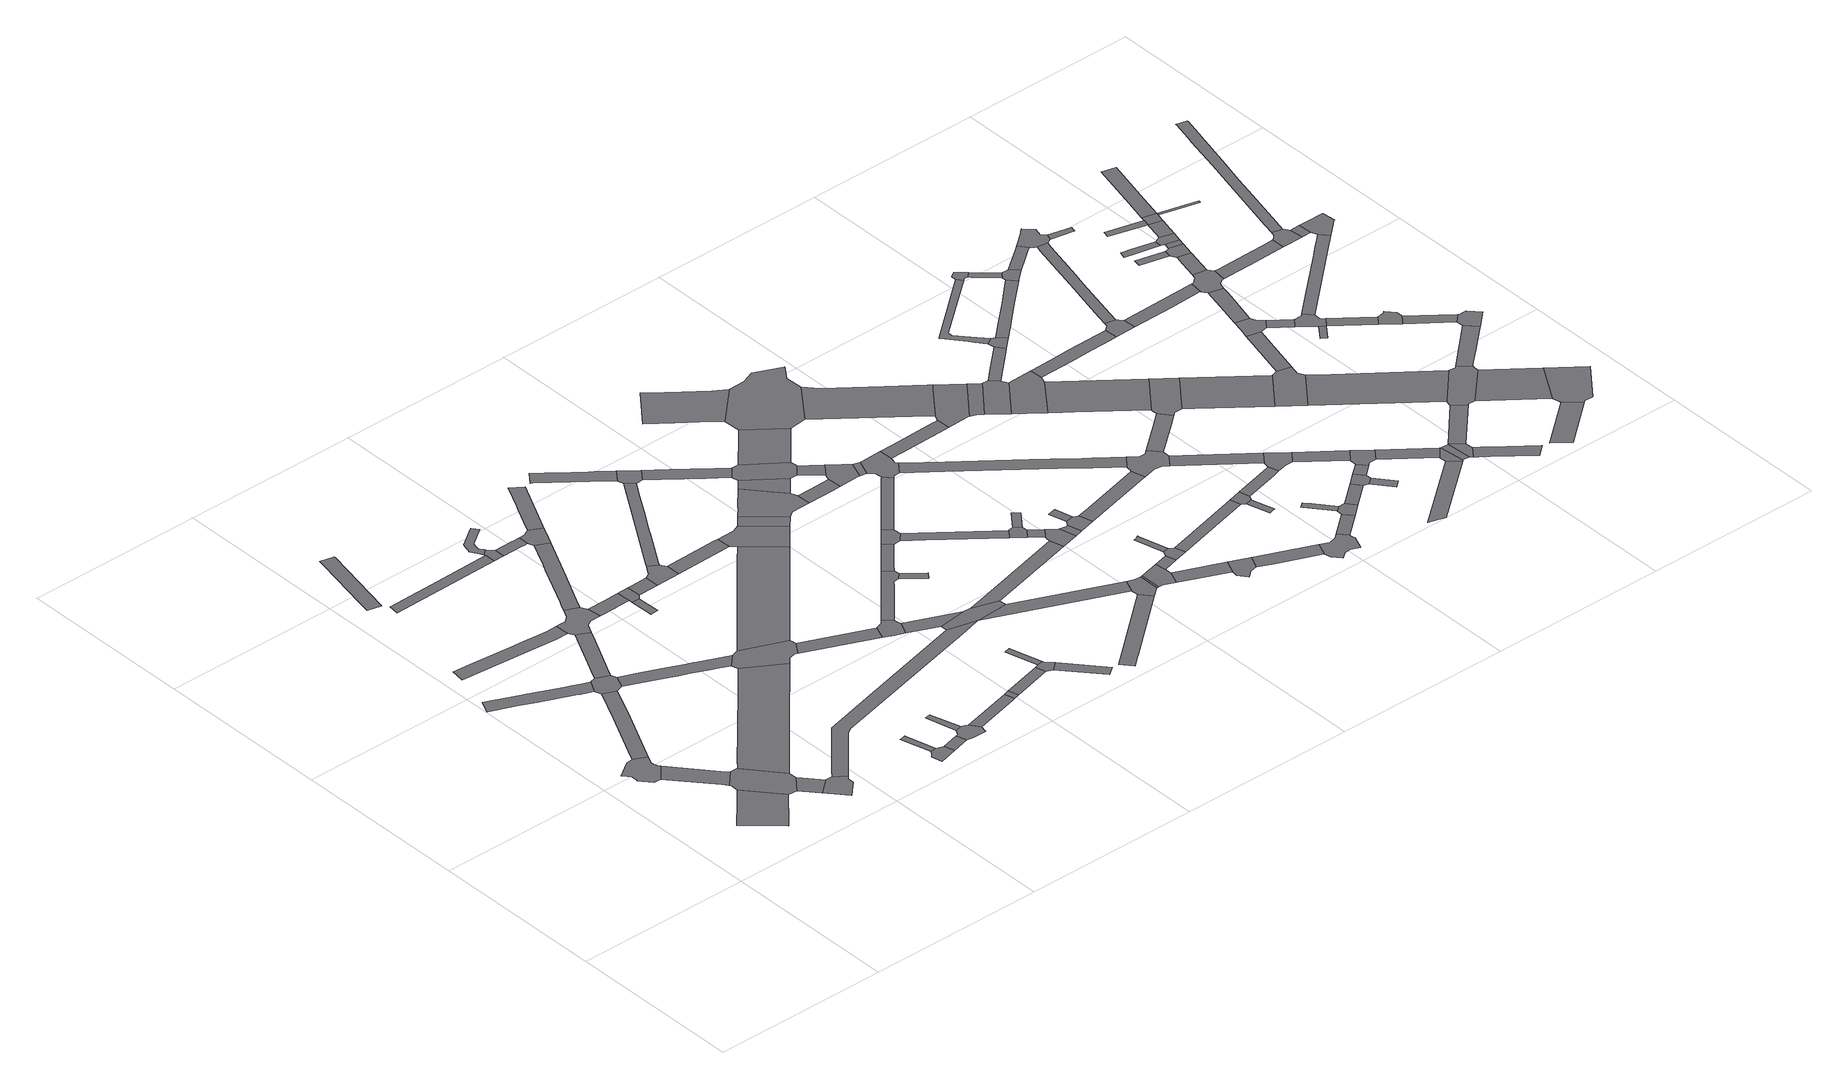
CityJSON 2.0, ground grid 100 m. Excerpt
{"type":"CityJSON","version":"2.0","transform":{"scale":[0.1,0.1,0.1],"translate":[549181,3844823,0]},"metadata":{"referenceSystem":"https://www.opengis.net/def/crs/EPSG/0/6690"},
"CityObjects":{
"road1":{"type":"Road","geometry":[{"type":"MultiSurface","lod":"1","boundaries":[[[0,1,2,3,4,5,6,7,8,9,10,11,12,13,14,15,16,17]]]}]},
"road2":{"type":"Road","geometry":[{"type":"MultiSurface","lod":"1","boundaries":[[[18,19,20,21,22,23,24]]]}]},
"road3":{"type":"Road","attributes":{"RoadStructureAttribute.sectionType":"1"},"geometry":[{"type":"MultiSurface","lod":"1","boundaries":[[[25,13,12,26,27,28]]]}]},
"road4":{"type":"Road","geometry":[{"type":"MultiSurface","lod":"1","boundaries":[[[29,30,28,27,31,18,24,32,33,34,35,36]]]}]},
"road5":{"type":"Road","attributes":{"RoadStructureAttribute.sectionType":"1"},"geometry":[{"type":"MultiSurface","lod":"1","boundaries":[[[37,38,39,40,41,42,43,44,45,46,47,48,49,50,51]]]}]},
"road6":{"type":"Road","attributes":{"RoadStructureAttribute.sectionType":"1"},"geometry":[{"type":"MultiSurface","lod":"1","boundaries":[[[52,53,54,55,0,17,56,57,58,59]]]}]},
"road7":{"type":"Road","attributes":{"RoadStructureAttribute.sectionType":"1"},"geometry":[{"type":"MultiSurface","lod":"1","boundaries":[[[34,33,60,61]]]}]},
"road8":{"type":"Road","geometry":[{"type":"MultiSurface","lod":"1","boundaries":[[[61,60,62,63,64,65,66,67,68]]]}]},
"road9":{"type":"Road","attributes":{"RoadStructureAttribute.sectionType":"1"},"geometry":[{"type":"MultiSurface","lod":"1","boundaries":[[[69,70,71,72,73,74,75,76,77,78,79,80]]]}]},
"road10":{"type":"Road","geometry":[{"type":"MultiSurface","lod":"1","boundaries":[[[81,51,50,52,59,82,83,84]]]}]},
"road11":{"type":"Road","attributes":{"RoadStructureAttribute.sectionType":"1"},"geometry":[{"type":"MultiSurface","lod":"1","boundaries":[[[85,86,87,88,89,90,91,92,93,94]]]}]},
"road12":{"type":"Road","attributes":{"RoadStructureAttribute.sectionType":"1"},"geometry":[{"type":"MultiSurface","lod":"1","boundaries":[[[95,96,97,98,81,84,99,100,101]]]}]},
"road13":{"type":"Road","attributes":{"function":"3","RoadStructureAttribute.sectionType":"1"},"geometry":[{"type":"MultiSurface","lod":"1","boundaries":[[[102,103,104,105,106,107,108,36,35,109,110,111,112]]]}]},
"road14":{"type":"Road","attributes":{"RoadStructureAttribute.sectionType":"1"},"geometry":[{"type":"MultiSurface","lod":"1","boundaries":[[[113,114,115,116,117,83,82,118,119,120,121,122,123,124,125]]]}]},
"road15":{"type":"Road","attributes":{"RoadStructureAttribute.sectionType":"1"},"geometry":[{"type":"MultiSurface","lod":"1","boundaries":[[[126,127,128,129,130,131]]]}]},
"road16":{"type":"Road","geometry":[{"type":"MultiSurface","lod":"1","boundaries":[[[132,133,134,135,136,137,80,79,95,101,138,139,140,141,142,143]]]}]},
"road17":{"type":"Road","geometry":[{"type":"MultiSurface","lod":"1","boundaries":[[[144,145,146,147,148,149,150,151,152,153]]]}]},
"road18":{"type":"Road","geometry":[{"type":"MultiSurface","lod":"1","boundaries":[[[154,155,156,147,146]]]}]},
"road19":{"type":"Road","attributes":{"RoadStructureAttribute.sectionType":"1"},"geometry":[{"type":"MultiSurface","lod":"1","boundaries":[[[157,153,152,158]]]}]},
"road20":{"type":"Road","attributes":{"RoadStructureAttribute.sectionType":"1"},"geometry":[{"type":"MultiSurface","lod":"1","boundaries":[[[159,160,161,142,141,162,163,164]]]}]},
"road21":{"type":"Road","geometry":[{"type":"MultiSurface","lod":"1","boundaries":[[[165,166,167,168,169]]]}]},
"road22":{"type":"Road","geometry":[{"type":"MultiSurface","lod":"1","boundaries":[[[170,169,168,171,172,157,158,173,174,175,176,177,178,179,180]]]}]},
"road23":{"type":"Road","geometry":[{"type":"MultiSurface","lod":"1","boundaries":[[[181,182,125,124,102,112,183,184,185,186,187,188,189]]]}]},
"road24":{"type":"Road","geometry":[{"type":"MultiSurface","lod":"1","boundaries":[[[190,191,192,126,131,193,194]]]}]},
"road25":{"type":"Road","attributes":{"RoadStructureAttribute.sectionType":"1"},"geometry":[{"type":"MultiSurface","lod":"1","boundaries":[[[195,196,197,198,199,200,132,143,201,202,203]]]}]},
"road26":{"type":"Road","geometry":[{"type":"MultiSurface","lod":"1","boundaries":[[[204,205,206,207,208]]]}]},
"road27":{"type":"Road","attributes":{"RoadStructureAttribute.sectionType":"1"},"geometry":[{"type":"MultiSurface","lod":"1","boundaries":[[[209,210,211,212,213,214,215,216,217,68,67,218,219,220,221,222,223,224]]]}]},
"road28":{"type":"Road","attributes":{"RoadStructureAttribute.sectionType":"1"},"geometry":[{"type":"MultiSurface","lod":"1","boundaries":[[[225,226,227,228,229,230,231,232,233,234,235,236,237,192,191]]]}]},
"road29":{"type":"Road","geometry":[{"type":"MultiSurface","lod":"1","boundaries":[[[238,159,164,208,207,239]]]}]},
"road30":{"type":"Road","attributes":{"RoadStructureAttribute.sectionType":"1"},"geometry":[{"type":"MultiSurface","lod":"1","boundaries":[[[240,241,194,193,242,243,244,245]]]}]},
"road31":{"type":"Road","attributes":{"RoadStructureAttribute.sectionType":"1"},"geometry":[{"type":"MultiSurface","lod":"1","boundaries":[[[246,247,248,238,239,249,250,251]]]}]},
"road32":{"type":"Road","attributes":{"RoadStructureAttribute.sectionType":"1"},"geometry":[{"type":"MultiSurface","lod":"1","boundaries":[[[252,180,179,253,254]]]}]},
"road33":{"type":"Road","geometry":[{"type":"MultiSurface","lod":"1","boundaries":[[[255,256,257,245,244,258,195,203,259,260,261,262]]]}]},
"road34":{"type":"Road","attributes":{"RoadStructureAttribute.sectionType":"1"},"geometry":[{"type":"MultiSurface","lod":"1","boundaries":[[[187,186,263,264]]]}]},
"road35":{"type":"Road","geometry":[{"type":"MultiSurface","lod":"1","boundaries":[[[265,266,267,246,251,268,269,270,271]]]}]},
"road36":{"type":"Road","geometry":[{"type":"MultiSurface","lod":"1","boundaries":[[[272,252,254,273]]]}]},
"road37":{"type":"Road","attributes":{"function":"3","RoadStructureAttribute.sectionType":"1"},"geometry":[{"type":"MultiSurface","lod":"1","boundaries":[[[274,275,276,181,189,277]]]}]},
"road38":{"type":"Road","attributes":{"RoadStructureAttribute.sectionType":"1"},"geometry":[{"type":"MultiSurface","lod":"1","boundaries":[[[278,279,280,281,282,255,262,283,284]]]}]},
"road39":{"type":"Road","attributes":{"RoadStructureAttribute.sectionType":"1"},"geometry":[{"type":"MultiSurface","lod":"1","boundaries":[[[285,272,273,286]]]}]},
"road40":{"type":"Road","geometry":[{"type":"MultiSurface","lod":"1","boundaries":[[[287,288,289,290,264,263,291,292,293,294,295]]]}]},
"road41":{"type":"Road","attributes":{"RoadStructureAttribute.sectionType":"1"},"geometry":[{"type":"MultiSurface","lod":"1","boundaries":[[[296,297,269,268,298,299,300]]]}]},
"road42":{"type":"Road","attributes":{"RoadStructureAttribute.sectionType":"1"},"geometry":[{"type":"MultiSurface","lod":"1","boundaries":[[[301,302,303,265,271,304,305,306,307,308,309,310,311]]]}]},
"road43":{"type":"Road","geometry":[{"type":"MultiSurface","lod":"1","boundaries":[[[312,313,314,285,286,315,316]]]}]},
"road44":{"type":"Road","geometry":[{"type":"MultiSurface","lod":"1","boundaries":[[[317,318,319,320,314,313]]]}]},
"road45":{"type":"Road","attributes":{"RoadStructureAttribute.sectionType":"1"},"geometry":[{"type":"MultiSurface","lod":"1","boundaries":[[[293,292,321,322]]]}]},
"road46":{"type":"Road","attributes":{"RoadStructureAttribute.sectionType":"1"},"geometry":[{"type":"MultiSurface","lod":"1","boundaries":[[[316,315,323,324]]]}]},
"road47":{"type":"Road","attributes":{"RoadStructureAttribute.sectionType":"1"},"geometry":[{"type":"MultiSurface","lod":"1","boundaries":[[[325,287,295,326,327,328,329,330]]]}]},
"road48":{"type":"Road","attributes":{"RoadStructureAttribute.sectionType":"1"},"geometry":[{"type":"MultiSurface","lod":"1","boundaries":[[[331,332,333,334,335,336,337,338,339,340,341,342,343]]]}]},
"road49":{"type":"Road","geometry":[{"type":"MultiSurface","lod":"1","boundaries":[[[322,321,209,224,344,345,346]]]}]},
"road50":{"type":"Road","geometry":[{"type":"MultiSurface","lod":"1","boundaries":[[[347,348,296,300,274,277,349,350,351,352]]]}]},
"road51":{"type":"Road","geometry":[{"type":"MultiSurface","lod":"1","boundaries":[[[343,342,353,301,311,354,355,356]]]}]},
"road52":{"type":"Road","geometry":[{"type":"MultiSurface","lod":"1","boundaries":[[[357,358,329,328]]]}]},
"road53":{"type":"Road","attributes":{"RoadStructureAttribute.sectionType":"1"},"geometry":[{"type":"MultiSurface","lod":"1","boundaries":[[[359,347,352,360]]]}]},
"road54":{"type":"Road","attributes":{"RoadStructureAttribute.sectionType":"1"},"geometry":[{"type":"MultiSurface","lod":"1","boundaries":[[[361,325,330,362,363,364]]]}]},
"road55":{"type":"Road","geometry":[{"type":"MultiSurface","lod":"1","boundaries":[[[365,366,367,359,360,368,369,370,371,372,373]]]}]},
"road56":{"type":"Road","attributes":{"RoadStructureAttribute.sectionType":"1"},"geometry":[{"type":"MultiSurface","lod":"1","boundaries":[[[374,375,376,377,356,355,378,379,380,381,382,383]]]}]},
"road57":{"type":"Road","attributes":{"RoadStructureAttribute.sectionType":"1"},"geometry":[{"type":"MultiSurface","lod":"1","boundaries":[[[344,224,384,385]]]}]},
"road58":{"type":"Road","attributes":{"RoadStructureAttribute.sectionType":"1"},"geometry":[{"type":"MultiSurface","lod":"1","boundaries":[[[386,387,388,389,390,391,392]]]}]},
"road59":{"type":"Road","geometry":[{"type":"MultiSurface","lod":"1","boundaries":[[[393,361,364,394,395,396,397,398,399,400]]]}]},
"road60":{"type":"Road","attributes":{"RoadStructureAttribute.sectionType":"1"},"geometry":[{"type":"MultiSurface","lod":"1","boundaries":[[[401,402,403,346,345,404]]]}]},
"road61":{"type":"Road","attributes":{"function":"3","RoadStructureAttribute.sectionType":"1"},"geometry":[{"type":"MultiSurface","lod":"1","boundaries":[[[405,406,365,373,407,408]]]}]},
"road62":{"type":"Road","geometry":[{"type":"MultiSurface","lod":"1","boundaries":[[[409,410,383,382,411,405,408,412,413,414,415,416,417,418]]]}]},
"road63":{"type":"Road","attributes":{"RoadStructureAttribute.sectionType":"1"},"geometry":[{"type":"MultiSurface","lod":"1","boundaries":[[[419,420,370,369,421,422,423]]]}]},
"road64":{"type":"Road","attributes":{"RoadStructureAttribute.sectionType":"1"},"geometry":[{"type":"MultiSurface","lod":"1","boundaries":[[[424,425,397,396,426,427,428]]]}]},
"road65":{"type":"Road","attributes":{"RoadStructureAttribute.sectionType":"1"},"geometry":[{"type":"MultiSurface","lod":"1","boundaries":[[[429,430,431,393,400,432,433]]]}]},
"road66":{"type":"Road","attributes":{"RoadStructureAttribute.sectionType":"1"},"geometry":[{"type":"MultiSurface","lod":"1","boundaries":[[[434,415,414,435,436,437]]]}]},
"road67":{"type":"Road","geometry":[{"type":"MultiSurface","lod":"1","boundaries":[[[438,385,384,386,392,439,440]]]}]},
"road68":{"type":"Road","attributes":{"function":"3","RoadStructureAttribute.sectionType":"1"},"geometry":[{"type":"MultiSurface","lod":"1","boundaries":[[[441,442,418,417,443]]]}]},
"road69":{"type":"Road","geometry":[{"type":"MultiSurface","lod":"1","boundaries":[[[444,437,436,445,419,423,446,447,448,449]]]}]},
"road70":{"type":"Road","attributes":{"RoadStructureAttribute.sectionType":"1"},"geometry":[{"type":"MultiSurface","lod":"1","boundaries":[[[440,439,450,451]]]}]},
"road71":{"type":"Road","geometry":[{"type":"MultiSurface","lod":"1","boundaries":[[[452,428,427,453,454,455]]]}]},
"road72":{"type":"Road","attributes":{"function":"2","RoadStructureAttribute.sectionType":"1"},"geometry":[{"type":"MultiSurface","lod":"1","boundaries":[[[456,457,458,459,460,461,462,463,464,465,466]]]}]},
"road73":{"type":"Road","attributes":{"RoadStructureAttribute.sectionType":"1"},"geometry":[{"type":"MultiSurface","lod":"1","boundaries":[[[454,453,467,468,469]]]}]},
"road74":{"type":"Road","attributes":{"RoadStructureAttribute.sectionType":"1"},"geometry":[{"type":"MultiSurface","lod":"1","boundaries":[[[449,448,470,471]]]}]},
"road75":{"type":"Road","geometry":[{"type":"MultiSurface","lod":"1","boundaries":[[[472,473,451,450,474,475,476,477,478]]]}]},
"road76":{"type":"Road","geometry":[{"type":"MultiSurface","lod":"1","boundaries":[[[469,468,479,401,404,480,481]]]}]},
"road77":{"type":"Road","geometry":[{"type":"MultiSurface","lod":"1","boundaries":[[[482,483,452,455]]]}]},
"road78":{"type":"Road","geometry":[{"type":"MultiSurface","lod":"1","boundaries":[[[484,485,471,470,486,487,429,433,488,489,490,491,492,493,494]]]}]},
"road79":{"type":"Road","attributes":{"RoadStructureAttribute.sectionType":"1"},"geometry":[{"type":"MultiSurface","lod":"1","boundaries":[[[495,496,481,480,497,498]]]}]},
"road80":{"type":"Road","attributes":{"RoadStructureAttribute.sectionType":"1"},"geometry":[{"type":"MultiSurface","lod":"1","boundaries":[[[499,472,478,500,501]]]}]},
"road81":{"type":"Road","attributes":{"RoadStructureAttribute.sectionType":"1"},"geometry":[{"type":"MultiSurface","lod":"1","boundaries":[[[476,475,502,503]]]}]},
"road82":{"type":"Road","geometry":[{"type":"MultiSurface","lod":"1","boundaries":[[[504,505,506,507,498,497,508,509,510]]]}]},
"road83":{"type":"Road","geometry":[{"type":"MultiSurface","lod":"1","boundaries":[[[511,512,513,506,505]]]}]},
"road84":{"type":"Road","geometry":[{"type":"MultiSurface","lod":"1","boundaries":[[[514,515,516,517,518,519,499,501,520,521]]]}]},
"road85":{"type":"Road","geometry":[{"type":"MultiSurface","lod":"1","boundaries":[[[522,523,524,525,517,516]]]}]},
"road86":{"type":"Road","geometry":[{"type":"MultiSurface","lod":"1","boundaries":[[[526,527,466,465,441,443,528,529,530,531]]]}]},
"road87":{"type":"Road","geometry":[{"type":"MultiSurface","lod":"1","boundaries":[[[503,502,532,533,534,535,536,537,538]]]}]},
"road88":{"type":"Road","attributes":{"RoadStructureAttribute.sectionType":"1"},"geometry":[{"type":"MultiSurface","lod":"1","boundaries":[[[539,540,541,542,484,494,543,544,545,546,547,548]]]}]},
"road89":{"type":"Road","attributes":{"RoadStructureAttribute.sectionType":"1"},"geometry":[{"type":"MultiSurface","lod":"1","boundaries":[[[549,550,551,552,553,554,555,556,557,558,491,490,559,560,561,562,563,564,565,566,567,568,569,570]]]}]},
"road90":{"type":"Road","attributes":{"RoadStructureAttribute.sectionType":"1"},"geometry":[{"type":"MultiSurface","lod":"1","boundaries":[[[571,572,510,509,508,573,574]]]}]},
"road91":{"type":"Road","attributes":{"RoadStructureAttribute.sectionType":"1"},"geometry":[{"type":"MultiSurface","lod":"1","boundaries":[[[575,538,537,576,577,578]]]}]},
"road92":{"type":"Road","attributes":{"RoadStructureAttribute.sectionType":"1"},"geometry":[{"type":"MultiSurface","lod":"1","boundaries":[[[579,580,521,520,581,582]]]}]},
"road93":{"type":"Road","attributes":{"function":"2","RoadStructureAttribute.sectionType":"1"},"geometry":[{"type":"MultiSurface","lod":"1","boundaries":[[[583,584,585,586,529,528,587,588,589,590,591]]]}]},
"road94":{"type":"Road","geometry":[{"type":"MultiSurface","lod":"1","boundaries":[[[592,593,594,595,596,578,577,597,598,599,600,601,602,603,604,605]]]}]},
"road95":{"type":"Road","geometry":[{"type":"MultiSurface","lod":"1","boundaries":[[[591,590,589,588,606,539,548,607,608,609]]]}]},
"road96":{"type":"Road","geometry":[{"type":"MultiSurface","lod":"1","boundaries":[[[610,611,612,613,614]]]}]},
"road97":{"type":"Road","geometry":[{"type":"MultiSurface","lod":"1","boundaries":[[[615,579,582,616,614,613,617,618]]]}]},
"road98":{"type":"Road","attributes":{"function":"2","RoadStructureAttribute.sectionType":"1"},"geometry":[{"type":"MultiSurface","lod":"1","boundaries":[[[609,608,619,620,621]]]}]},
"road99":{"type":"Road","geometry":[{"type":"MultiSurface","lod":"1","boundaries":[[[622,623,624,570,569,625,626,571,574,627,628,629,630,631,632]]]}]},
"road100":{"type":"Road","geometry":[{"type":"MultiSurface","lod":"1","boundaries":[[[633,621,620,634,635,636,637,638]]]}]},
"road101":{"type":"Road","attributes":{"RoadStructureAttribute.sectionType":"1"},"geometry":[{"type":"MultiSurface","lod":"1","boundaries":[[[639,592,605,640]]]}]},
"road102":{"type":"Road","geometry":[{"type":"MultiSurface","lod":"1","boundaries":[[[641,642,643,644,645,646,647]]]}]},
"road103":{"type":"Road","attributes":{"RoadStructureAttribute.sectionType":"1"},"geometry":[{"type":"MultiSurface","lod":"1","boundaries":[[[648,649,615,618,650,651]]]}]},
"road104":{"type":"Road","attributes":{"function":"2","RoadStructureAttribute.sectionType":"1"},"geometry":[{"type":"MultiSurface","lod":"1","boundaries":[[[652,653,635,634,654,655,656,657,658,659,660,661,662]]]}]},
"road105":{"type":"Road","geometry":[{"type":"MultiSurface","lod":"1","boundaries":[[[663,664,647,646,665,666,639,640,667,668]]]}]},
"road106":{"type":"Road","attributes":{"RoadStructureAttribute.sectionType":"1"},"geometry":[{"type":"MultiSurface","lod":"1","boundaries":[[[669,630,629,670,671]]]}]},
"road107":{"type":"Road","attributes":{"RoadStructureAttribute.sectionType":"1"},"geometry":[{"type":"MultiSurface","lod":"1","boundaries":[[[672,673,632,631,674,675]]]}]},
"road108":{"type":"Road","attributes":{"RoadStructureAttribute.sectionType":"1"},"geometry":[{"type":"MultiSurface","lod":"1","boundaries":[[[676,668,667,677]]]}]},
"road109":{"type":"Road","attributes":{"RoadStructureAttribute.sectionType":"1"},"geometry":[{"type":"MultiSurface","lod":"1","boundaries":[[[678,679,680,638,637,681,682]]]}]},
"road110":{"type":"Road","attributes":{"function":"2","RoadStructureAttribute.sectionType":"1"},"geometry":[{"type":"MultiSurface","lod":"1","boundaries":[[[683,660,659,684,685,686,687,688,689]]]}]},
"road111":{"type":"Road","geometry":[{"type":"MultiSurface","lod":"1","boundaries":[[[671,670,690,648,651,691,692,693,694]]]}]},
"road112":{"type":"Road","geometry":[{"type":"MultiSurface","lod":"1","boundaries":[[[695,696,676,677,697,698,699]]]}]},
"road113":{"type":"Road","geometry":[{"type":"MultiSurface","lod":"1","boundaries":[[[700,701,698,697]]]}]},
"road114":{"type":"Road","geometry":[{"type":"MultiSurface","lod":"1","boundaries":[[[702,703,678,682,704,705]]]}]},
"road115":{"type":"Road","attributes":{"RoadStructureAttribute.sectionType":"1"},"geometry":[{"type":"MultiSurface","lod":"1","boundaries":[[[694,693,706,707]]]}]},
"road116":{"type":"Road","attributes":{"RoadStructureAttribute.sectionType":"1"},"geometry":[{"type":"MultiSurface","lod":"1","boundaries":[[[708,709,695,699,710,711]]]}]},
"road117":{"type":"Road","geometry":[{"type":"MultiSurface","lod":"1","boundaries":[[[689,688,712,672,675,713,714,715,716]]]}]},
"road118":{"type":"Road","attributes":{"RoadStructureAttribute.sectionType":"1"},"geometry":[{"type":"MultiSurface","lod":"1","boundaries":[[[717,718,719,720,721,722,703,702,723,724,725,726,727,728]]]}]},
"road119":{"type":"Road","attributes":{"RoadStructureAttribute.sectionType":"1"},"geometry":[{"type":"MultiSurface","lod":"1","boundaries":[[[729,730,731,732]]]}]},
"road120":{"type":"Road","attributes":{"RoadStructureAttribute.sectionType":"1"},"geometry":[{"type":"MultiSurface","lod":"1","boundaries":[[[733,734,735,736,652,662,737,738,739,740,741]]]}]},
"road121":{"type":"Road","geometry":[{"type":"MultiSurface","lod":"1","boundaries":[[[707,706,742,708,711,743,744,745,746]]]}]},
"road122":{"type":"Road","attributes":{"function":"2","RoadStructureAttribute.sectionType":"1"},"geometry":[{"type":"MultiSurface","lod":"1","boundaries":[[[716,715,747,748,749]]]}]},
"road123":{"type":"Road","attributes":{"RoadStructureAttribute.sectionType":"1"},"geometry":[{"type":"MultiSurface","lod":"1","boundaries":[[[750,751,752,753,705,704,754,755,756,757]]]}]},
"road124":{"type":"Road","attributes":{"RoadStructureAttribute.sectionType":"1"},"geometry":[{"type":"MultiSurface","lod":"1","boundaries":[[[746,745,758,759]]]}]},
"road125":{"type":"Road","geometry":[{"type":"MultiSurface","lod":"1","boundaries":[[[759,758,760,761,729,732,762,763]]]}]},
"road126":{"type":"Road","geometry":[{"type":"MultiSurface","lod":"1","boundaries":[[[764,765,717,728,766,767,768]]]}]},
"road127":{"type":"Road","attributes":{"RoadStructureAttribute.sectionType":"1"},"geometry":[{"type":"MultiSurface","lod":"1","boundaries":[[[763,762,769,770]]]}]},
"road128":{"type":"Road","geometry":[{"type":"MultiSurface","lod":"1","boundaries":[[[771,772,749,748,773,774,775,776,777,778]]]}]},
"road129":{"type":"Road","geometry":[{"type":"MultiSurface","lod":"1","boundaries":[[[779,780,781,782,733,741,783,784,785,786,787]]]}]},
"road130":{"type":"Road","attributes":{"RoadStructureAttribute.sectionType":"1"},"geometry":[{"type":"MultiSurface","lod":"1","boundaries":[[[768,767,788,789,790,791]]]}]},
"road131":{"type":"Road","geometry":[{"type":"MultiSurface","lod":"1","boundaries":[[[792,770,769,793,794,795,796]]]}]},
"road132":{"type":"Road","geometry":[{"type":"MultiSurface","lod":"1","boundaries":[[[791,790,750,757,797,798,799]]]}]},
"road133":{"type":"Road","attributes":{"RoadStructureAttribute.sectionType":"1"},"geometry":[{"type":"MultiSurface","lod":"1","boundaries":[[[800,801,794,793,802,803,804,805]]]}]},
"road134":{"type":"Road","attributes":{"RoadStructureAttribute.sectionType":"1"},"geometry":[{"type":"MultiSurface","lod":"1","boundaries":[[[806,792,796,807]]]}]},
"road135":{"type":"Road","attributes":{"RoadStructureAttribute.sectionType":"1"},"geometry":[{"type":"MultiSurface","lod":"1","boundaries":[[[808,809,810,811,779,787,812,813,814,815,816,817]]]}]},
"road136":{"type":"Road","attributes":{"RoadStructureAttribute.sectionType":"1"},"geometry":[{"type":"MultiSurface","lod":"1","boundaries":[[[818,771,778,819,820]]]}]},
"road137":{"type":"Road","attributes":{"RoadStructureAttribute.sectionType":"1"},"geometry":[{"type":"MultiSurface","lod":"1","boundaries":[[[821,822,799,798,823,824,825]]]}]},
"road138":{"type":"Road","attributes":{"function":"2","RoadStructureAttribute.sectionType":"1"},"geometry":[{"type":"MultiSurface","lod":"1","boundaries":[[[826,827,774,773,828,829]]]}]},
"road139":{"type":"Road","attributes":{"RoadStructureAttribute.sectionType":"1"},"geometry":[{"type":"MultiSurface","lod":"1","boundaries":[[[830,831,784,783,832,833,834]]]}]},
"road140":{"type":"Road","geometry":[{"type":"MultiSurface","lod":"1","boundaries":[[[835,836,818,820,837,838,839,840,841,842,843]]]}]},
"road141":{"type":"Road","geometry":[{"type":"MultiSurface","lod":"1","boundaries":[[[844,845,821,825,846,847,808,817,848,849,850,851,852,853,854]]]}]},
"road142":{"type":"Road","attributes":{"RoadStructureAttribute.sectionType":"1"},"geometry":[{"type":"MultiSurface","lod":"1","boundaries":[[[855,856,835,843,857,858,859,860]]]}]},
"road143":{"type":"Road","attributes":{"RoadStructureAttribute.sectionType":"1"},"geometry":[{"type":"MultiSurface","lod":"1","boundaries":[[[839,838,861,862]]]}]},
"road144":{"type":"Road","geometry":[{"type":"MultiSurface","lod":"1","boundaries":[[[863,864,865,829,828,866,806,807,867,868,869,870,871]]]}]},
"road145":{"type":"Road","attributes":{"RoadStructureAttribute.sectionType":"1"},"geometry":[{"type":"MultiSurface","lod":"1","boundaries":[[[872,873,874,875]]]}]},
"road146":{"type":"Road","geometry":[{"type":"MultiSurface","lod":"1","boundaries":[[[876,877,878,879,880]]]}]},
"road147":{"type":"Road","geometry":[{"type":"MultiSurface","lod":"1","boundaries":[[[881,882,883,850,849]]]}]},
"road148":{"type":"Road","geometry":[{"type":"MultiSurface","lod":"1","boundaries":[[[884,885,886,887,862,861,876,880,888,889,890,891,892]]]}]},
"road149":{"type":"Road","geometry":[{"type":"MultiSurface","lod":"1","boundaries":[[[893,894,895,896,897,830,834,898,855,860,899,900,901,902,903,904,905]]]}]},
"road150":{"type":"Road","geometry":[{"type":"MultiSurface","lod":"1","boundaries":[[[906,907,908,909,910,911]]]}]},
"road151":{"type":"Road","attributes":{"function":"2","RoadStructureAttribute.sectionType":"1"},"geometry":[{"type":"MultiSurface","lod":"1","boundaries":[[[869,868,912,913]]]}]},
"road152":{"type":"Road","geometry":[{"type":"MultiSurface","lod":"1","boundaries":[[[914,915,916,917,918,919,920]]]}]},
"road153":{"type":"Road","attributes":{"RoadStructureAttribute.sectionType":"1"},"geometry":[{"type":"MultiSurface","lod":"1","boundaries":[[[921,922,923,893,905,924]]]}]},
"road154":{"type":"Road","attributes":{"RoadStructureAttribute.sectionType":"1"},"geometry":[{"type":"MultiSurface","lod":"1","boundaries":[[[888,880,925,926,927]]]}]},
"road155":{"type":"Road","geometry":[{"type":"MultiSurface","lod":"1","boundaries":[[[928,929,911,910,930,921,924,931]]]}]},
"road156":{"type":"Road","geometry":[{"type":"MultiSurface","lod":"1","boundaries":[[[932,933,934,935]]]}]},
"road157":{"type":"Road","attributes":{"RoadStructureAttribute.sectionType":"1"},"geometry":[{"type":"MultiSurface","lod":"1","boundaries":[[[936,928,931,937]]]}]},
"road158":{"type":"Road","geometry":[{"type":"MultiSurface","lod":"1","boundaries":[[[938,939,920,919,936,937,940]]]}]},
"road159":{"type":"Road","geometry":[{"type":"MultiSurface","lod":"1","boundaries":[[[941,942,943,944,927,926,945,946,947,948,949]]]}]},
"road160":{"type":"Road","attributes":{"RoadStructureAttribute.sectionType":"1"},"geometry":[{"type":"MultiSurface","lod":"1","boundaries":[[[950,863,871,951,952,953,954]]]}]},
"road161":{"type":"Road","geometry":[{"type":"MultiSurface","lod":"1","boundaries":[[[913,912,955,956,872,875,957,958,959,960]]]}]},
"road162":{"type":"Road","attributes":{"RoadStructureAttribute.sectionType":"1"},"geometry":[{"type":"MultiSurface","lod":"1","boundaries":[[[934,961,962,963,938,940,964]]]}]},
"road163":{"type":"Road","attributes":{"RoadStructureAttribute.sectionType":"1"},"geometry":[{"type":"MultiSurface","lod":"1","boundaries":[[[965,966,967,968,903,902,969,970,971,972]]]}]},
"road164":{"type":"Road","geometry":[{"type":"MultiSurface","lod":"1","boundaries":[[[973,935,934,964,974,975,976]]]}]},
"road165":{"type":"Road","attributes":{"RoadStructureAttribute.sectionType":"1"},"geometry":[{"type":"MultiSurface","lod":"1","boundaries":[[[946,945,977,978]]]}]},
"road166":{"type":"Road","attributes":{"RoadStructureAttribute.sectionType":"1"},"geometry":[{"type":"MultiSurface","lod":"1","boundaries":[[[979,980,981,982,983,984,884,892,985,986,987,988]]]}]},
"road167":{"type":"Road","geometry":[{"type":"MultiSurface","lod":"1","boundaries":[[[989,990,978,977,991,992,950,954,993,994]]]}]},
"road168":{"type":"Road","attributes":{"RoadStructureAttribute.sectionType":"1"},"geometry":[{"type":"MultiSurface","lod":"1","boundaries":[[[995,996,973,976,997,998]]]}]},
"road169":{"type":"Road","attributes":{"RoadStructureAttribute.sectionType":"1"},"geometry":[{"type":"MultiSurface","lod":"1","boundaries":[[[999,1000,1001,976,975]]]}]},
"road170":{"type":"Road","geometry":[{"type":"MultiSurface","lod":"1","boundaries":[[[1002,1003,1004,1005,965,972,1006,1007,1008,1009,1010,1011,1012]]]}]},
"road171":{"type":"Road","attributes":{"RoadStructureAttribute.sectionType":"1"},"geometry":[{"type":"MultiSurface","lod":"1","boundaries":[[[1010,1009,1013,1014]]]}]},
"road172":{"type":"Road","geometry":[{"type":"MultiSurface","lod":"1","boundaries":[[[1015,1014,1013,1016,979,988,1017,1018,1019,1020,1021,1022]]]}]},
"road173":{"type":"Road","attributes":{"RoadStructureAttribute.sectionType":"1"},"geometry":[{"type":"MultiSurface","lod":"1","boundaries":[[[1023,1024,1025,1026,1027,1028,1002,1012,1029,1030,1031,1032,1033,1034,1035]]]}]}
},
"vertices":[
[271,1102,0],[248,1099,0],[239,1097,0],[232,1096,0],[143,1035,0],[163,1010,0],[177,994,0],[177,958,0],[172,952,0],[228,891,0],[241,891,0],[258,890,0],[266,889,0],[339,971,0],[329,982,0],[322,1020,0],[333,1043,0],[345,1067,0],
[485,579,0],[369,448,0],[335,410,0],[290,359,0],[474,192,0],[495,215,0],[646,387,0],
[543,728,0],[460,660,0],[482,634,0],[557,712,0],
[603,712,0],[565,712,0],[489,626,0],[649,387,0],[696,384,0],[765,470,0],[764,517,0],[605,712,0],
[515,1726,0],[451,1754,0],[419,1768,0],[251,1842,0],[166,1879,0],[75,1919,0],[41,1934,0],[9,1860,0],[134,1806,0],[144,1802,0],[241,1759,0],[419,1681,0],[443,1670,0],[506,1643,0],[545,1714,0],
[520,1605,0],[429,1420,0],[345,1251,0],[283,1125,0],[355,1089,0],[477,1335,0],[494,1370,0],[594,1575,0],
[777,288,0],[861,358,0],
[835,220,0],[869,180,0],[947,256,0],[948,264,0],[948,292,0],[964,310,0],[900,358,0],
[663,2166,0],[622,2170,0],[504,2180,0],[471,2183,0],[465,2184,0],[205,2206,0],[104,2215,0],[92,2137,0],[464,2104,0],[653,2086,0],[727,2087,0],[725,2168,0],
[580,1725,0],[632,1588,0],[665,1661,0],[653,1692,0],
[223,3323,0],[214,3282,0],[214,3281,0],[166,3053,0],[165,3051,0],[143,2951,0],[126,2869,0],[206,2852,0],[301,3299,0],[302,3307,0],
[745,2055,0],[711,1986,0],[638,1841,0],[590,1745,0],[662,1710,0],[802,1987,0],[818,2018,0],
[1151,1327,0],[1044,1206,0],[980,1133,0],[971,1123,0],[872,1012,0],[785,914,0],[655,769,0],[841,603,0],[926,699,0],[1048,837,0],[1366,1195,0],
[1041,1497,0],[1024,1505,0],[980,1523,0],[903,1557,0],[792,1606,0],[805,1512,0],[871,1484,0],[897,1473,0],[947,1451,0],[1042,1410,0],[1086,1391,0],[1142,1366,0],[1203,1427,0],
[855,2831,0],[621,2827,0],[498,2825,0],[231,2820,0],[222,2759,0],[856,2770,0],
[840,2244,0],[831,2226,0],[828,2219,0],[815,2193,0],[781,2169,0],[754,2169,0],[846,2073,0],[848,2074,0],[879,2091,0],[940,2092,0],[933,2172,0],[912,2209,0],
[1442,197,0],[1429,201,0],[1429,202,0],[1397,196,0],[1395,194,0],[1388,184,0],[1369,161,0],[1384,102,0],[1488,129,0],[1473,188,0],
[1385,378,0],[1368,374,0],[1350,370,0],
[1573,214,0],[1588,155,0],
[1126,2175,0],[1035,2172,0],[936,2172,0],[1035,2093,0],[1062,2094,0],[1128,2095,0],
[1592,430,0],[1576,426,0],[1560,422,0],[1604,248,0],[1639,258,0],
[1663,247,0],[1592,228,0],[1584,217,0],[1610,151,0],[1612,150,0],[1627,147,0],[1705,149,0],[1707,161,0],[1711,177,0],[1713,187,0],[1677,241,0],
[1244,1437,0],[1205,1426,0],[1395,1228,0],[1432,1237,0],[1434,1236,0],[1448,1230,0],[1498,1299,0],[1495,1320,0],[1492,1338,0],
[909,2842,0],[887,2868,0],[855,2841,0],[918,2771,0],[917,2832,0],
[1087,2741,0],[1030,2626,0],[1014,2593,0],[994,2553,0],[871,2305,0],[861,2286,0],[942,2269,0],[1032,2449,0],[1160,2704,0],
[1133,1941,0],[1155,1942,0],[1179,1943,0],[1175,2075,0],[1129,2074,0],
[2118,900,0],[1539,755,0],[1165,661,0],[1150,644,0],[1079,562,0],[1051,531,0],[1012,485,0],[929,391,0],[904,362,0],[990,340,0],[1052,412,0],[1195,574,0],[1226,594,0],[2152,825,0],[2263,853,0],[2283,858,0],
[881,2876,0],[866,2894,0],[866,2897,0],[870,2916,0],[875,2941,0],[977,3012,0],[964,3030,0],[951,3048,0],[835,2968,0],[824,2933,0],[822,2926,0],[816,2907,0],[844,2858,0],
[1193,2177,0],[1195,2097,0],
[1044,2833,0],[1028,2834,0],[1029,2773,0],[1045,2773,0],[1073,2773,0],[1072,2834,0],
[1312,2180,0],[1219,2177,0],[1217,2177,0],[1217,2097,0],[1221,2097,0],[1314,2100,0],
[1974,317,0],[1971,254,0],[1989,259,0],
[1146,2854,0],[1128,2844,0],[1110,2835,0],[1077,2764,0],[1189,2762,0],[1195,2774,0],[1199,2783,0],[1217,2819,0],
[1841,1059,0],[1874,1134,0],
[1379,2252,0],[1356,2216,0],[1345,2199,0],[1453,2103,0],[1451,2184,0],[1436,2210,0],[1431,2219,0],
[2007,326,0],[2023,268,0],
[1814,2080,0],[1737,1996,0],[1608,1850,0],[2002,1913,0],
[1306,3176,0],[1239,3041,0],[1227,3017,0],[1224,3011,0],[1154,2869,0],[1225,2833,0],[1372,3130,0],
[2233,384,0],[2248,326,0],
[1933,1169,0],[1923,1158,0],[1916,1150,0],[1914,1148,0],[1900,1033,0],[1952,1011,0],[1985,1087,0],[1981,1116,0],[1979,1128,0],
[1784,2191,0],[1761,2191,0],[1484,2103,0],[1763,2110,0],[1786,2110,0],
[1747,2836,0],[1559,2540,0],[1390,2270,0],[1442,2239,0],[1570,2443,0],[1575,2451,0],[1597,2485,0],[1625,2529,0],[1651,2571,0],[1734,2703,0],[1794,2797,0],
[2293,395,0],[2290,399,0],[2256,390,0],[2284,314,0],[2330,352,0],
[2250,551,0],[2242,588,0],[2208,578,0],[2217,543,0],
[2117,939,0],[2279,959,0],
[2463,103,0],[2510,140,0],
[2201,1472,0],[2165,1339,0],[2189,1367,0],[2220,1369,0],[2250,1402,0],[2247,1432,0],
[1745,2973,0],[1708,3003,0],[1685,3021,0],[1622,3072,0],[1520,3154,0],[1473,3192,0],[1461,3201,0],[1411,3137,0],[1422,3129,0],[1635,2958,0],[1693,2913,0],[1740,2875,0],[1789,2937,0],
[2469,869,0],[2468,910,0],[2319,956,0],
[1929,2210,0],[1888,2194,0],[2064,1984,0],[2076,1997,0],[2078,1999,0],[2115,2041,0],
[1744,2850,0],[1806,2798,0],[1834,2800,0],[1883,2862,0],
[2334,1276,0],[2362,1311,0],
[1979,2266,0],[2167,2098,0],
[2347,1638,0],[2281,1471,0],[2372,1574,0],[2392,1597,0],
[2133,2439,0],[2032,2326,0],[2023,2315,0],[2202,2121,0],[2312,2123,0],[2310,2204,0],[2310,2206,0],[2309,2208,0],[2297,2244,0],
[2100,2689,0],[2069,2713,0],[1991,2776,0],[1935,2821,0],[1977,2685,0],[1993,2672,0],[2073,2608,0],[2121,2570,0],[2172,2529,0],[2224,2590,0],
[3000,552,0],[3032,628,0],
[3002,511,0],[2622,197,0],[2550,137,0],[2602,77,0],[2655,120,0],[2673,135,0],[3054,448,0],
[2425,1726,0],[2406,1599,0],[2420,1600,0],[2433,1602,0],[2476,1646,0],[2474,1660,0],[2472,1674,0],[2470,1687,0],
[2974,1122,0],[2433,985,0],[2325,957,0],[2995,1043,0],
[2178,2490,0],[2138,2444,0],[2326,2279,0],[2377,2336,0],
[2233,2588,0],[2226,2588,0],[2174,2516,0],[2415,2336,0],[2417,2334,0],[2418,2334,0],[2471,2393,0],[2470,2402,0],[2466,2434,0],[2264,2586,0],
[2512,2208,0],[2392,2206,0],[2393,2125,0],[2462,2127,0],[2514,2128,0],
[2824,1367,0],[2755,1422,0],[2529,1524,0],[2845,1270,0],[2884,1319,0],
[2716,2053,0],[2712,2050,0],[2671,2005,0],[2753,2006,0],[2757,2010,0],
[2519,2354,0],[2486,2279,0],[2526,2247,0],[2576,2309,0],
[3074,610,0],[3104,489,0],[3107,609,0],
[2457,2801,0],[2411,2751,0],[2654,2645,0],
[2642,2257,0],[2523,2238,0],[2575,2130,0],[2633,2131,0],[2643,2132,0],[2679,2227,0],
[3119,489,0],[3118,609,0],
[2914,1322,0],[2913,1215,0],[2952,1264,0],[2950,1294,0],
[2573,3126,0],[2515,3173,0],[2405,3262,0],[2397,3268,0],[2328,3322,0],[2301,3344,0],[2143,3146,0],[2263,3050,0],[2358,2974,0],[2453,2898,0],[2642,3082,0],
[2961,1176,0],[2981,1160,0],[3020,1209,0],
[2680,2123,0],[2718,2213,0],
[3229,638,0],[3122,610,0],[3144,489,0],[3206,462,0],[3239,538,0],[3238,559,0],[3237,575,0],
[2978,1144,0],[3099,1069,0],[3075,1165,0],
[3023,1388,0],[2988,1416,0],
[2852,2216,0],[2733,2213,0],[2714,2095,0],[2715,2079,0],[2770,2022,0],[2780,2023,0],[2803,2023,0],[2853,2086,0],[2840,2097,0],[2849,2123,0],[2853,2137,0],
[3119,1158,0],[3117,1158,0],[3146,1081,0],[3126,1160,0],
[3313,660,0],[3244,577,0],[3329,599,0],
[3468,348,0],[3501,425,0],
[3192,1195,0],[3191,1198,0],[3142,1188,0],[3140,1185,0],[3237,1104,0],[3221,1167,0],[3217,1183,0],
[3165,1300,0],[3140,1294,0],[3116,1287,0],
[3369,690,0],[3364,693,0],[3363,696,0],[3329,690,0],[3327,686,0],[3320,674,0],[3405,619,0],[3389,679,0],
[3320,868,0],[3320,870,0],[3302,863,0],[3285,857,0],
[2815,3114,0],[2741,3084,0],[2752,2654,0],[2915,2870,0],[2912,2966,0],[2968,3045,0],
[3465,326,0],[3463,310,0],[3501,263,0],[3537,292,0],[3541,295,0],[3580,301,0],[3613,377,0],
[3227,2225,0],[3205,2225,0],[3204,2225,0],[2932,2218,0],[2925,2138,0],[3006,2140,0],[3119,2143,0],[3206,2145,0],[3207,2145,0],[3229,2146,0],
[3683,1417,0],[3652,1442,0],[3581,1499,0],[3546,1528,0],[3425,1626,0],[3386,1657,0],[3346,1689,0],[3156,1844,0],[2970,1993,0],[2952,2008,0],[2824,2007,0],[2860,1978,0],[2974,1886,0],[3398,1544,0],[3531,1437,0],[3549,1423,0],[3554,1419,0],[3602,1379,0],[3633,1355,0],[3653,1339,0],[3659,1334,0],[3709,1396,0],
[3651,1293,0],[3273,1197,0],[3654,1209,0],[3671,1213,0],
[3663,355,0],[3663,264,0],[3896,164,0],[3929,240,0],
[3851,799,0],[3659,749,0],[3659,685,0],[3866,739,0],
[3385,2475,0],[3223,2604,0],[3043,2747,0],[2976,2802,0],[3226,2276,0],[3243,2261,0],[3382,2435,0],[3383,2436,0],[3403,2460,0],
[4050,251,0],[4035,238,0],[4020,227,0],[4019,226,0],[3982,217,0],[3905,125,0],[3943,78,0],[3972,102,0],[3978,107,0],[4015,109,0],[4063,89,0],[4096,164,0],[4092,192,0],[4091,201,0],
[3232,2236,0],[3349,2149,0],[3364,2149,0],[3532,2357,0],
[3925,591,0],[3944,596,0],[3964,601,0],[3928,734,0],[3890,724,0],
[3927,819,0],[3884,727,0],[3934,744,0],[3943,759,0],
[3398,2138,0],[3430,2113,0],[3589,2311,0],
[3796,1355,0],[3770,1357,0],[3756,1358,0],[3655,1315,0],[3653,1303,0],[3750,1233,0],[3789,1226,0],[3818,1203,0],[3870,1267,0],[3871,1308,0],[3818,1373,0],
[3626,2311,0],[3530,2032,0],[3689,2230,0],[3673,2264,0],[3672,2267,0],[3629,2310,0],
[4177,355,0],[4218,305,0],
[4123,520,0],[4097,552,0],[4083,541,0],[4068,530,0],[4075,520,0],[4179,391,0],[4210,413,0],
[4169,882,0],[4132,873,0],[4148,812,0],[4185,822,0],
[3834,2233,0],[3726,2231,0],[3553,2014,0],[3588,1986,0],[3590,1985,0],[3619,1961,0],[3647,1939,0],[3667,1922,0],[3824,2125,0],[3832,2146,0],[3836,2159,0],
[4233,411,0],[4211,411,0],[4179,389,0],[4178,374,0],[4287,362,0],[4246,411,0],
[3980,1180,0],[4176,920,0],[4226,984,0],
[4058,1567,0],[3996,1517,0],[4049,1452,0],[4110,1502,0],
[4372,514,0],[4412,465,0],
[3833,2500,0],[3685,2362,0],[3643,2323,0],[3862,2444,0],[3869,2451,0],
[3958,2018,0],[3722,1878,0],[3745,1860,0],[3763,1846,0],[3768,1842,0],[4058,1609,0],[4218,1809,0],
[4170,887,0],[4245,838,0],[4246,838,0],[4283,835,0],[4334,898,0],
[4437,568,0],[4386,527,0],[4440,457,0],[4480,488,0],[4478,519,0],
[4525,349,0],[4564,380,0],
[3868,2560,0],[3830,2537,0],[3932,2509,0],[3891,2553,0],
[4503,661,0],[4553,724,0],
[4500,620,0],[4447,577,0],[4488,527,0],[4541,570,0],
[4058,1582,0],[4132,1520,0],[4136,1519,0],[4173,1518,0],[4333,1717,0],
[4063,3039,0],[3688,2734,0],[3681,2728,0],[3686,2721,0],[3770,2614,0],[3790,2589,0],[3821,2615,0],[3744,2706,0],[3744,2710,0],[3743,2729,0],[3743,2731,0],[4088,3008,0],
[4841,351,0],[4445,31,0],[4539,2,0],[4901,295,0],
[4327,2246,0],[4092,2241,0],[3964,2237,0],[3846,2233,0],[3849,2159,0],[4030,2163,0],[4171,2167,0],[4288,2170,0],[4329,2171,0],
[4500,623,0],[4558,585,0],[4567,585,0],[4599,585,0],[4649,648,0],
[4223,1478,0],[4524,1236,0],[4684,1436,0],
[4241,2875,0],[4206,2843,0],[4099,2743,0],[3976,2631,0],[4014,2584,0],[4073,2639,0],[4158,2718,0],[4282,2830,0],
[4841,393,0],[4895,453,0],
[4841,385,0],[4841,370,0],[4910,303,0],[4898,450,0],
[4096,3090,0],[4062,3067,0],[4101,3019,0],[4119,3015,0],[4146,3044,0],
[4951,301,0],[4942,447,0],
[4721,1445,0],[4700,1440,0],[4648,1137,0],[4804,1332,0],[4787,1373,0],[4789,1380,0],[4794,1399,0],[4801,1425,0],
[4362,2293,0],[4356,2268,0],[4343,2258,0],[4330,2249,0],[4450,2174,0],[4448,2249,0],[4446,2251,0],[4429,2270,0],[4420,2279,0],
[4134,3001,0],[4183,2955,0],[4239,2901,0],[4265,2934,0],
[4946,451,0],[4964,290,0],[5015,353,0],[5011,389,0],[5011,397,0],
[4292,2840,0],[4351,2889,0],[4306,2931,0],
[5080,300,0],[5048,325,0],[4986,273,0],[5029,237,0],[5214,87,0],[5277,139,0],
[5164,681,0],[5231,629,0],
[4534,2979,0],[4526,2947,0],[4438,2602,0],[4386,2391,0],[4435,2338,0],[4501,2606,0],[4515,2661,0],[4521,2685,0],[4584,2932,0],[4594,2970,0],
[4803,1760,0],[4838,1573,0],[4881,1740,0],
[4465,3051,0],[4443,3034,0],[4418,2940,0],[4479,2986,0],[4502,3003,0],
[4904,1253,0],[4819,1321,0],[5171,717,0],[5348,902,0],
[4891,2259,0],[4648,2253,0],[4514,2176,0],[4692,2179,0],[4881,2184,0],
[4834,1880,0],[4819,1820,0],[4910,1746,0],[4921,1748,0],[4960,1797,0],[4944,1810,0],[4933,1819,0],[4929,1822,0],[4913,1860,0],
[4576,3144,0],[4538,3108,0],[4510,2997,0],[4525,2986,0],[4606,2977,0],[4624,2987,0],[4635,3022,0],[4632,3026,0],[4621,3037,0],[4613,3046,0],[4625,3093,0],
[4904,2151,0],[4872,2027,0],[4958,2028,0],[4966,2055,0],[4976,2095,0],[4985,2129,0],
[5029,1662,0],[5068,1711,0],
[5397,906,0],[5389,899,0],[5386,899,0],[5166,691,0],[5237,635,0],[5276,630,0],[5457,815,0],[5458,839,0],[5459,854,0],
[5583,348,0],[5319,134,0],[5407,61,0],[5664,273,0],
[5120,1591,0],[5060,1512,0],[5074,1501,0],[5088,1490,0],[5149,1568,0],
[4758,2958,0],[4762,2975,0],[4766,2991,0],
[5125,1721,0],[5112,1709,0],[5099,1710,0],[5083,1710,0],[5187,1616,0],[5168,1632,0],[5167,1644,0],[5167,1663,0],[5167,1674,0],
[4944,2312,0],[4940,2299,0],[4936,2283,0],[4921,2272,0],[4904,2259,0],[4883,2181,0],[4995,2166,0],[5004,2173,0],[5025,2187,0],[5035,2188,0],[5044,2265,0],[5043,2266,0],[5021,2296,0],
[4811,2581,0],[4810,2582,0],[4806,2560,0],[4803,2539,0],[4965,2501,0],[4975,2545,0],
[5570,398,0],[5705,619,0],
[4867,2663,0],[4804,2678,0],[4799,2659,0],[4794,2639,0],[4867,2622,0],[4988,2595,0],[4989,2633,0],
[4983,2471,0],[4984,2470,0],[4969,2411,0],[5060,2451,0],
[5150,1567,0],[5346,1412,0],[5384,1460,0],
[5004,2552,0],[4985,2543,0],[4978,2480,0],[5081,2533,0],
[4857,2858,0],[4847,2820,0],[5057,2764,0],[5067,2802,0],
[5013,2589,0],[5090,2570,0],
[5028,2648,0],[4992,2635,0],[5105,2628,0],
[5437,1475,0],[5425,1465,0],[5410,1463,0],[5397,1462,0],[5438,1339,0],[5477,1389,0],[5477,1399,0],[5478,1417,0],[5478,1430,0],
[5646,1136,0],[5486,878,0],[5556,942,0],[5671,1047,0],[5702,1075,0],
[5578,365,0],[5581,354,0],[5675,283,0],[5684,282,0],[5725,279,0],[5883,478,0],
[5055,2755,0],[5053,2746,0],[5036,2681,0],[5134,2744,0],
[5425,2271,0],[5355,2269,0],[5243,2267,0],[5074,2265,0],[5078,2189,0],[5201,2190,0],[5394,2195,0],[5426,2195,0],
[5073,2827,0],[5143,2780,0],[5146,2791,0],[5150,2807,0],
[5643,1177,0],[5689,1221,0],
[5618,2161,0],[5585,2132,0],[5545,2097,0],[5528,2082,0],[5473,2033,0],[5251,1834,0],[5569,2034,0],[5586,2050,0],[5627,2086,0],[5659,2115,0],
[5707,1216,0],[5696,1215,0],[5644,1165,0],[5644,1163,0],[5792,1157,0],[5738,1217,0],
[5178,3241,0],[5106,2955,0],[5192,2973,0],[5255,3221,0],
[5368,2735,0],[5370,2742,0],[5372,2750,0],
[5461,2322,0],[5454,2293,0],[5441,2283,0],[5428,2273,0],[5482,2195,0],[5494,2196,0],[5512,2196,0],[5548,2196,0],[5541,2277,0],[5527,2296,0],[5519,2307,0],
[5602,2197,0],[5601,2277,0],
[5657,2277,0],[5611,2177,0],[5730,2178,0],[5749,2195,0],[5751,2196,0],[5753,2197,0],[5758,2199,0],[5751,2278,0],
[5706,3297,0],[5704,3289,0],[5675,3173,0],[5665,3133,0],[5614,2929,0],[5478,2387,0],[5536,2372,0],[5607,2657,0],[5630,2747,0],[5631,2752,0],[5668,2895,0],[5765,3274,0],[5767,3282,0]
]}
